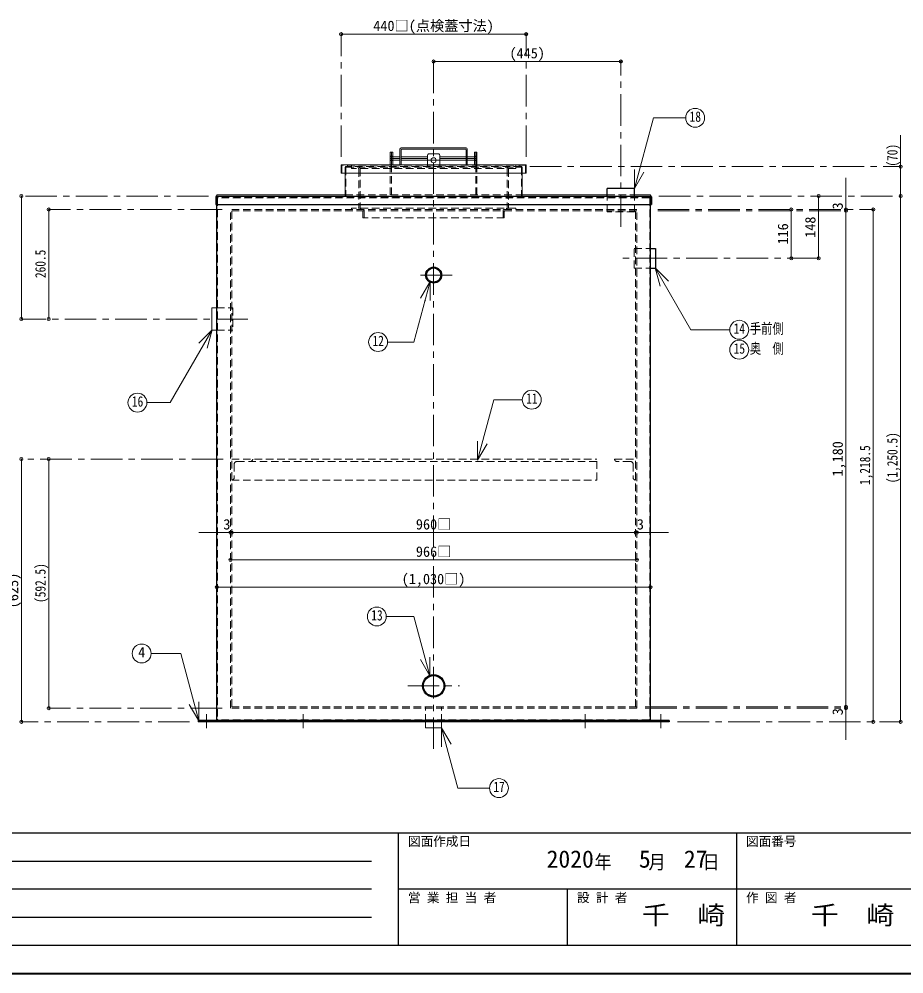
# Model space of a CAD drawing. Units: millimetres at full size, sheet at 1:15; some dimension numbers follow another scale. Extents: x -3184 to 2891, y -2037 to 2178.
# Drawn here: x -1132 to 971, y -2037 to 234 of the extents above; entities that cross this region are included whole.
import ezdxf
from ezdxf.enums import TextEntityAlignment as Align

# ---------------------------------------------------------------- set-up
doc = ezdxf.new("R2010")
doc.units = ezdxf.units.MM
doc.header["$LTSCALE"] = 15
doc.header["$PDMODE"] = 32
doc.header["$PDSIZE"] = 7.5
doc.linetypes.add('CHAIN1', pattern=[8, 5, -1, 1, -1])
doc.linetypes.add('DASHED1', pattern=[1.8, 1.2, -0.6])
doc.layers.add('0-0', color=4, linetype='Continuous', lineweight=9)
doc.styles.add('ＭＳ ゴシック', font='')
doc.styles.get('ＭＳ ゴシック').set_extended_font_data('MS Gothic')

msp = doc.modelspace()

# ---------------------------------------------------------------- linework, layer by layer
at = {"layer": '0-0'}
for p, q in [((73.3, 197.87), (-366.7, 197.87)), ((-146.7, 132.87), (298.3, 132.87)), ((963.3, -42.13), (963.3, -187.13)), ((-249.7, -82.63), (-249.7, -112.63)), ((-246.7, -82.63), (-249.7, -82.63)), ((-43.7, -82.63), (-46.7, -82.63)), ((-43.7, -82.63), (-43.7, -112.63)), ((-243.7, -97.63), (-249.7, -97.63)), ((-243.7, -93.63), (-226.7, -93.63)), ((-243.7, -101.63), (-226.7, -101.63)), ((-223.7, -93.63), (-161.7, -93.63)), ((-223.7, -101.63), (-161.7, -101.63)), ((-131.7, -93.63), (-69.7, -93.63)), ((-131.7, -101.63), (-69.7, -101.63)), ((-66.7, -93.63), (-49.7, -93.63)), ((-66.7, -101.63), (-49.7, -101.63)), ((-43.7, -97.63), (-49.7, -97.63)), ((833.3, -222.13), (833.3, -144.13)), ((-1126.7, -187.13), (-1126.7, -479.63)), ((-662.2, -184.13), (-662.2, -187.13)), ((-356.7, -184.13), (-662.2, -184.13)), ((63.3, -184.13), (265.8, -184.13)), ((330.8, -184.13), (368.8, -184.13)), ((368.8, -184.13), (368.8, -187.13)), ((768.3, -335.13), (768.3, -187.13)), ((963.3, -187.13), (963.3, -1437.63)), ((-1061.7, -219.13), (-1061.7, -479.63)), ((703.3, -335.13), (703.3, -219.13)), ((833.3, -222.13), (833.3, -1402.13)), ((898.3, -1437.63), (898.3, -219.13)), ((-1126.7, -812.63), (-1126.7, -1437.63)), ((-1061.7, -812.63), (-1061.7, -1405.13)), ((-626.7, -987.63), (-704.7, -987.63)), ((-626.7, -987.63), (333.3, -987.63)), ((333.3, -987.63), (411.3, -987.63)), ((-629.7, -1052.63), (336.3, -1052.63)), ((368.8, -1117.63), (-662.2, -1117.63)), ((833.3, -1402.13), (833.3, -1480.13))]:
    msp.add_line(p, q, dxfattribs=at)
at = {"layer": '0-0', "linetype": 'CHAIN1'}
for p, q in [((-366.7, -94.13), (-366.7, 197.87)), ((73.3, -94.13), (73.3, 197.87)), ((-146.7, 132.87), (-146.7, -1502.13)), ((298.3, -260.13), (298.3, 132.87)), ((-243.7, -97.63), (-226.7, -97.63)), ((-223.7, -97.63), (-171.51, -97.63)), ((-171.51, -97.63), (-161.7, -97.63)), ((-162.7, -102.13), (-130.7, -102.13)), ((-131.7, -97.63), (-69.7, -97.63)), ((-66.7, -97.63), (-49.7, -97.63)), ((81.8, -117.13), (963.3, -117.13)), ((-682.2, -187.13), (-1126.7, -187.13)), ((388.8, -187.13), (963.3, -187.13)), ((-649.7, -219.13), (-1061.7, -219.13)), ((385.8, -219.13), (898.3, -219.13)), ((385.8, -222.13), (833.3, -222.13)), ((768.3, -335.13), (295.3, -335.13)), ((-102.7, -375.13), (-190.7, -375.13)), ((-588.7, -479.63), (-1126.7, -479.63)), ((-646.7, -812.63), (-1126.7, -812.63)), ((-208.2, -1352.13), (-85.2, -1352.13)), ((-649.7, -1405.13), (-1061.7, -1405.13)), ((356.3, -1402.13), (833.3, -1402.13)), ((356.3, -1405.13), (833.3, -1405.13)), ((-686.7, -1419.63), (-686.7, -1452.63)), ((-456.7, -1419.63), (-456.7, -1452.63)), ((213.3, -1419.63), (213.3, -1452.63)), ((393.3, -1419.63), (393.3, -1452.63)), ((-726.7, -1437.63), (-1126.7, -1437.63)), ((433.3, -1437.63), (963.3, -1437.63))]:
    msp.add_line(p, q, dxfattribs=at)
at = {"layer": '0-0', "color": 7, "lineweight": 18}
for p, q in [((330.64, -169.36), (375.73, -1.12)), ((452.39, -1.12), (375.73, -1.12)), ((-246.7, -82.63), (-243.7, -82.63)), ((-246.7, -82.63), (-246.7, -112.63)), ((-243.7, -82.63), (-243.7, -112.63)), ((-226.7, -75.63), (-226.7, -112.63)), ((-223.7, -72.63), (-69.7, -72.63)), ((-223.7, -77.13), (-223.7, -112.63)), ((-71.2, -75.63), (-222.2, -75.63)), ((-161.7, -90.13), (-161.7, -112.63)), ((-134.7, -87.13), (-158.7, -87.13)), ((-131.7, -90.13), (-131.7, -112.63)), ((-69.7, -77.13), (-69.7, -112.63)), ((-66.7, -75.63), (-66.7, -112.63)), ((-46.7, -82.63), (-46.7, -112.63)), ((71.8, -112.63), (-365.2, -112.63)), ((-366.7, -114.13), (-366.7, -132.63)), ((73.3, -132.63), (-366.7, -132.63)), ((-356.7, -132.63), (-356.7, -187.13)), ((63.3, -132.63), (63.3, -187.13)), ((73.3, -114.13), (73.3, -132.63)), ((330.64, -169.36), (330.64, -124.36)), ((330.64, -169.36), (353.14, -130.39)), ((379.91, -358.17), (411.73, -389.99)), ((379.91, -358.17), (391.56, -401.64)), ((379.91, -358.17), (464.78, -505.16)), ((-155.28, -390.8), (-193.75, -534.4)), ((-155.28, -390.8), (-177.78, -429.78)), ((-155.28, -390.8), (-155.28, -435.8)), ((-673.7, -453.13), (-673.7, -506.13)), ((-673.7, -453.13), (-662.2, -453.13)), ((-673.28, -505.4), (-773.21, -678.49)), ((-673.28, -505.4), (-705.1, -537.22)), ((-673.28, -505.4), (-684.93, -548.87)), ((-673.7, -506.13), (-662.2, -506.13)), ((557.16, -505.16), (464.78, -505.16)), ((-256.29, -534.4), (-193.75, -534.4)), ((-773.21, -678.49), (-828.32, -678.49)), ((-42.28, -815.35), (-3.75, -671.56)), ((63.94, -671.56), (-3.75, -671.56)), ((-42.28, -815.35), (-42.28, -770.35)), ((-42.28, -815.35), (-19.78, -776.38)), ((-193.44, -1187.05), (-259.23, -1187.05)), ((-155.53, -1328.53), (-193.44, -1187.05)), ((-747.89, -1275.07), (-818.26, -1275.07)), ((-705.01, -1435.12), (-747.89, -1275.07)), ((-155.53, -1328.53), (-178.03, -1289.55)), ((-155.53, -1328.53), (-155.53, -1283.53)), ((-705.01, -1435.12), (-727.51, -1396.15)), ((-705.01, -1435.12), (-705.01, -1390.12)), ((-165.7, -1437.63), (-165.7, -1452.13)), ((-165.7, -1452.13), (-127.7, -1452.13)), ((-127.83, -1451.98), (-105.33, -1490.95)), ((-127.83, -1451.98), (-127.83, -1496.98)), ((-127.7, -1437.63), (-127.7, -1452.13))]:
    msp.add_line(p, q, dxfattribs=at)
at = {"layer": '0-0', "linetype": 'DASHED1'}
for p, q in [((-249.7, -92.63), (-243.7, -92.63)), ((-243.7, -93.63), (-249.7, -93.63)), ((-243.7, -101.63), (-249.7, -101.63)), ((-249.7, -102.63), (-243.7, -102.63)), ((-249.7, -112.63), (-249.7, -184.13)), ((-246.7, -112.63), (-246.7, -184.13)), ((-165.7, -112.63), (-165.7, -114.13)), ((-161.7, -112.63), (-161.7, -117.13)), ((-131.7, -112.63), (-131.7, -117.13)), ((-127.7, -112.63), (-127.7, -114.13)), ((-43.7, -92.63), (-49.7, -92.63)), ((-49.7, -93.63), (-43.7, -93.63)), ((-49.7, -101.63), (-43.7, -101.63)), ((-43.7, -102.63), (-49.7, -102.63)), ((-46.7, -112.63), (-46.7, -184.13)), ((-43.7, -112.63), (-43.7, -184.13)), ((-365.2, -114.88), (-365.2, -132.63)), ((71.05, -114.13), (-364.45, -114.13)), ((-356.7, -118.63), (-356.7, -132.63)), ((61.8, -117.13), (-355.2, -117.13)), ((-355.2, -119.38), (-355.2, -187.13)), ((-354.45, -118.63), (61.05, -118.63)), ((-351.7, -117.13), (-351.7, -114.13)), ((-341.7, -117.13), (-341.7, -114.13)), ((-341.7, -118.63), (-341.7, -121.63)), ((48.3, -121.63), (-341.7, -121.63)), ((-336.7, -117.13), (-336.7, -118.63)), ((-324.7, -123.13), (-324.7, -214.63)), ((-321.7, -121.63), (-321.7, -216.13)), ((28.3, -121.63), (28.3, -216.13)), ((31.3, -123.13), (31.3, -214.63)), ((43.3, -117.13), (43.3, -118.63)), ((48.3, -117.13), (48.3, -114.13)), ((48.3, -118.63), (48.3, -121.63)), ((58.3, -117.13), (58.3, -114.13)), ((61.8, -119.38), (61.8, -187.13)), ((63.3, -118.63), (63.3, -132.63)), ((71.8, -114.88), (71.8, -132.63)), ((-356.7, -184.13), (63.3, -184.13)), ((-336.2, -187.13), (-336.2, -189.13)), ((42.8, -187.13), (42.8, -189.13)), ((265.8, -184.13), (330.8, -184.13)), ((-341.7, -216.13), (-341.7, -219.13)), ((48.3, -216.13), (-341.7, -216.13)), ((-319.7, -219.13), (-319.7, -216.13)), ((-314.7, -223.63), (-314.7, -239.13)), ((-311.7, -222.13), (-311.7, -239.13)), ((18.3, -222.13), (18.3, -239.13)), ((21.3, -223.63), (21.3, -239.13)), ((26.3, -219.13), (26.3, -216.13)), ((48.3, -216.13), (48.3, -219.13)), ((21.3, -239.13), (-314.7, -239.13)), ((-662.2, -453.13), (-623.7, -453.13)), ((-623.7, -453.13), (-623.7, -506.13)), ((-166.19, -433.71), (-168.48, -437.68)), ((-662.2, -506.13), (-623.7, -506.13)), ((-626.7, -812.63), (240.8, -812.63)), ((283.3, -812.63), (333.3, -812.63)), ((-620.7, -824.63), (-620.7, -856.63)), ((240.8, -818.63), (-614.7, -818.63)), ((321.3, -818.63), (289.3, -818.63)), ((327.3, -824.63), (327.3, -856.63)), ((-165.7, -1437.63), (-165.7, -1402.13)), ((-127.7, -1437.63), (-127.7, -1402.13)), ((-693.7, -1434.63), (-693.7, -1437.63)), ((-679.7, -1434.63), (-679.7, -1437.63)), ((386.3, -1434.63), (386.3, -1437.63)), ((400.3, -1434.63), (400.3, -1437.63))]:
    msp.add_line(p, q, dxfattribs=at)
at = {"layer": '0-0', "color": 5, "lineweight": 25}
for p, q in [((330.8, -169.13), (265.8, -169.13)), ((265.8, -187.13), (265.8, -169.13)), ((330.8, -187.13), (330.8, -169.13)), ((-664.2, -189.13), (-664.2, -207.13)), ((-662.2, -187.13), (368.8, -187.13)), ((370.8, -189.13), (370.8, -207.13)), ((-664.2, -207.13), (370.8, -207.13)), ((-662.2, -1432.63), (-662.2, -207.13)), ((368.8, -1432.63), (368.8, -207.13)), ((368.8, -311.63), (380.3, -311.63)), ((380.3, -311.63), (380.3, -358.63)), ((368.8, -358.63), (380.3, -358.63)), ((-706.7, -1434.63), (-706.7, -1437.63)), ((413.3, -1434.63), (-706.7, -1434.63)), ((413.3, -1437.63), (-706.7, -1437.63)), ((413.3, -1434.63), (413.3, -1437.63))]:
    msp.add_line(p, q, dxfattribs=at)
at = {"layer": '0-0', "color": 7, "linetype": 'DASHED1', "lineweight": 18}
for p, q in [((-662.2, -190.13), (-662.2, -207.13)), ((367.8, -189.13), (-661.2, -189.13)), ((-660.2, -192.13), (-660.2, -1431.63)), ((365.8, -191.13), (-659.2, -191.13)), ((-642.2, -189.13), (-642.2, -191.13)), ((265.8, -225.13), (265.8, -187.13)), ((330.8, -225.13), (330.8, -187.13)), ((348.8, -189.13), (348.8, -191.13)), ((366.8, -192.13), (366.8, -1431.63)), ((368.8, -190.13), (368.8, -207.13)), ((-629.7, -1405.13), (-629.7, -219.13)), ((336.3, -219.13), (-629.7, -219.13)), ((336.3, -222.13), (-629.7, -222.13)), ((-626.7, -1402.13), (-626.7, -222.13)), ((330.8, -225.13), (265.8, -225.13)), ((333.3, -1402.13), (333.3, -222.13)), ((336.3, -1405.13), (336.3, -219.13)), ((330.3, -311.63), (368.8, -311.63)), ((330.3, -358.63), (330.3, -311.63)), ((330.3, -358.63), (368.8, -358.63)), ((336.3, -1402.13), (-629.7, -1402.13)), ((336.3, -1405.13), (-629.7, -1405.13)), ((365.8, -1432.63), (-659.45, -1432.63)), ((-642.2, -1432.63), (-642.2, -1434.63)), ((-463.7, -1434.63), (-463.7, -1437.63)), ((-449.7, -1434.63), (-449.7, -1437.63)), ((156.3, -1434.63), (156.3, -1437.63)), ((220.3, -1434.63), (220.3, -1437.63)), ((348.8, -1432.63), (348.8, -1434.63))]:
    msp.add_line(p, q, dxfattribs=at)
at = {"layer": '0-0', "color": 6, "lineweight": 25}
for p, q in [((-3116.7, -1701.77), (2823.3, -1701.77)), ((-230.27, -1969.63), (-230.27, -1701.77)), ((573.3, -1701.77), (573.3, -1969.63)), ((-1687.42, -1768.74), (-294.56, -1768.74)), ((-294.56, -1835.7), (-1687.42, -1835.7)), ((2823.3, -1835.7), (-230.27, -1835.7)), ((171.51, -1969.63), (171.51, -1835.7)), ((-294.56, -1902.67), (-1687.42, -1902.67)), ((2823.3, -1969.63), (-3116.7, -1969.63))]:
    msp.add_line(p, q, dxfattribs=at)
at = {"layer": '0-0', "color": 1, "lineweight": 40}
msp.add_line((2890.8, -2037.13), (-3184.2, -2037.13), dxfattribs=at)
at = {"layer": '0-0', "color": 7, "lineweight": 18}
for points in [[(-46.7, -82.63), (-49.7, -82.63), (-49.7, -112.63)], [(-127.83, -1451.98), (-89.46, -1595.17), (-14.01, -1595.17)]]:
    msp.add_lwpolyline(points, dxfattribs=at)
at = {"layer": '0-0', "linetype": 'DASHED1'}
msp.add_lwpolyline([(-626.7, -862.63), (240.8, -862.63), (240.8, -812.63)], dxfattribs=at)
at = {"layer": '0-0', "color": 7, "lineweight": 18}
for centre, radius in [((474.89, -1.12), 22.5), ((-146.7, -102.13), 6), ((579.66, -505.16), 22.5), ((-278.79, -534.4), 22.5), ((579.66, -552.66), 22.5), ((-850.82, -678.49), 22.5), ((86.44, -671.56), 22.5), ((-281.73, -1187.05), 22.5), ((-840.76, -1275.07), 22.5), ((8.49, -1595.17), 22.5)]:
    msp.add_circle(centre, radius, dxfattribs=at)
at = {"layer": '0-0', "color": 5, "lineweight": 25}
for centre, radius in [((-146.7, -375.13), 19), ((-146.7, -375.13), 17), ((-146.7, -1352.13), 26.5), ((-146.7, -1352.13), 24.3)]:
    msp.add_circle(centre, radius, dxfattribs=at)
at = {"layer": '0-0', "color": 7, "lineweight": 18}
for centre, radius, start, end in [((-223.7, -75.63), 3, 90, 180), ((-222.2, -77.13), 1.5, 90, 180), ((-158.7, -90.13), 3, 90, 180), ((-134.7, -90.13), 3, 0, 90), ((-71.2, -77.13), 1.5, 0, 90), ((-69.7, -75.63), 3, 0, 90), ((-365.2, -114.13), 1.5, 90, 180), ((71.8, -114.13), 1.5, 0, 90)]:
    msp.add_arc(centre, radius, start, end, dxfattribs=at)
at = {"layer": '0-0', "linetype": 'DASHED1'}
for centre, radius, start, end in [((-364.45, -114.88), 0.75, 90, 180), ((-355.2, -118.63), 1.5, 90, 180), ((-354.45, -119.38), 0.75, 90, 180), ((-326.2, -123.13), 1.5, 0, 90), ((-324.7, -121.63), 3, 0, 90), ((31.3, -121.63), 3, 90, 180), ((32.8, -123.13), 1.5, 90, 180), ((61.05, -119.38), 0.75, 0, 90), ((61.8, -118.63), 1.5, 0, 90), ((71.05, -114.88), 0.75, 0, 90), ((-326.2, -214.63), 1.5, 270, 0), ((-324.7, -216.13), 3, 270, 0), ((-316.2, -223.63), 1.5, 0, 90), ((-314.7, -222.13), 3, 0, 90), ((21.3, -222.13), 3, 90, 180), ((22.8, -223.63), 1.5, 90, 180), ((31.3, -216.13), 3, 180, 270), ((32.8, -214.63), 1.5, 180, 270), ((-582.7, -812.63), 6, 270, 0), ((289.3, -812.63), 6, 180, 270), ((-614.7, -824.63), 6, 90, 180), ((321.3, -824.63), 6, 0, 90), ((-626.7, -856.63), 6, 270, 0), ((333.3, -856.63), 6, 180, 270)]:
    msp.add_arc(centre, radius, start, end, dxfattribs=at)
at = {"layer": '0-0', "color": 5, "lineweight": 25}
for centre, start, end in [((-662.2, -189.13), 90, 180), ((368.8, -189.13), 0, 90), ((-660.2, -1432.63), 180, 270), ((366.8, -1432.63), 270, 0)]:
    msp.add_arc(centre, 2, start, end, dxfattribs=at)
at = {"layer": '0-0', "color": 7, "linetype": 'DASHED1', "lineweight": 18}
for centre, radius, start, end in [((-661.2, -190.13), 1, 90, 180), ((-660.2, -191.13), 2, 90, 180), ((-659.2, -192.13), 1, 90, 180), ((365.8, -192.13), 1, 0, 90), ((366.8, -191.13), 2, 0, 90), ((367.8, -190.13), 1, 0, 90), ((-659.2, -1431.63), 1, 180, 270), ((365.8, -1431.63), 1, 270, 0)]:
    msp.add_arc(centre, radius, start, end, dxfattribs=at)
at = {"layer": '0-0', "color": 1}
for p in [(-366.7, 197.87), (73.3, 197.87), (-146.7, 132.87), (298.3, 132.87), (963.3, -117.13), (-1126.7, -187.13), (768.3, -187.13), (963.3, -187.13), (-1061.7, -219.13), (703.3, -219.13), (833.3, -219.13), (833.3, -222.13), (898.3, -219.13), (703.3, -335.13), (768.3, -335.13), (-1126.7, -479.63), (-1061.7, -479.63), (-1126.7, -812.63), (-1061.7, -812.63), (-629.7, -987.63), (-626.7, -987.63), (333.3, -987.63), (336.3, -987.63), (-629.7, -1052.63), (336.3, -1052.63), (-662.2, -1117.63), (368.8, -1117.63), (-1061.7, -1405.13), (833.3, -1402.13), (833.3, -1405.13), (-1126.7, -1437.63), (898.3, -1437.63), (963.3, -1437.63)]:
    msp.add_point(p, dxfattribs=at)

# ---------------------------------------------------------------- texts
at = {"layer": '0-0', "color": 7, "style": 'ＭＳ ゴシック'}
for s, height, p in [('440□(点検蓋寸法)', 24.74, (-290.14, 197.87)), ('(445)', 24.74, (33.61, 132.87)), ('3', 24.74, (-646.58, -987.63)), ('960□', 24.74, (-188.89, -987.63)), ('3', 24.74, (336.3, -987.63)), ('966□', 24.74, (-188.89, -1052.63)), ('(1,030□)', 24.74, (-222.64, -1117.63)), ('4', 24.74, (-849.2, -1291.95)), ('図面作成日', 21.99, (-207.77, -1739.27)), ('図面番号', 21.99, (595.8, -1739.27)), ('2020', 41.24, (121.8, -1796.86)), ('5', 41.24, (341.17, -1796.86)), ('27', 41.24, (448.05, -1796.86)), ('営 業 担 当 者', 21.99, (-207.77, -1873.2)), ('設 計 者', 21.99, (194.01, -1873.2)), ('作 図 者', 21.99, (595.8, -1873.2))]:
    msp.add_text(s, height=height, dxfattribs=at).set_placement(p, align=Align.BOTTOM_LEFT)
for s, height, width, p in [('18', 24.74, 0.8, (461.77, -18)), ('14', 24.74, 0.8, (566.53, -522.04)), ('手前側', 24.74, 0.8, (604.66, -522.04)), ('12', 24.74, 0.8, (-291.92, -551.28)), ('15', 24.74, 0.8, (566.53, -569.54)), ('奥\u3000側', 24.74, 0.8, (604.66, -569.54)), ('11', 24.74, 0.8, (73.32, -688.43)), ('16', 24.74, 0.8, (-863.95, -695.36)), ('13', 24.74, 0.8, (-294.86, -1203.92)), ('17', 24.74, 0.8, (-4.63, -1612.05)), ('千\u3000崎', 43.99, 1.1, (348.3, -1932.67)), ('千\u3000崎', 43.99, 1.1, (750.08, -1932.67))]:
    msp.add_text(s, height=height, dxfattribs=dict(at, width=width)).set_placement(p, align=Align.BOTTOM_LEFT)
at = {"layer": '0-0', "color": 7, "style": 'ＭＳ ゴシック', "width": 0.8}
for s, p in [('(70)', (963.3, -117.13)), ('260.5', (-1061.7, -382.19)), ('(1,250.5)', (963.3, -870.19)), ('1,218.5', (898.3, -874.32)), ('(592.5)', (-1061.7, -1154.82))]:
    msp.add_text(s, height=24.74, rotation=90, dxfattribs=at).set_placement(p, align=Align.BOTTOM_LEFT)
at = {"layer": '0-0', "color": 7, "style": 'ＭＳ ゴシック'}
for s, p in [('3', (833.3, -219.13)), ('148', (768.3, -286.44)), ('116', (703.3, -302.44)), ('1,180', (833.3, -854.32)), ('(625)', (-1126.7, -1167.32)), ('3', (833.3, -1422.01))]:
    msp.add_text(s, height=24.74, rotation=90, dxfattribs=at).set_placement(p, align=Align.BOTTOM_LEFT)
at = {"layer": '0-0', "color": 7, "insert": (235.8, -1791.24), "char_height": 32.99, "attachment_point": 7, "style": 'ＭＳ ゴシック'}
msp.add_mtext('\\T1.27;\\W0.9;年\\~\\~\\~月\\~\\~\\~日', dxfattribs=at)

doc.saveas('drawing.dxf')
